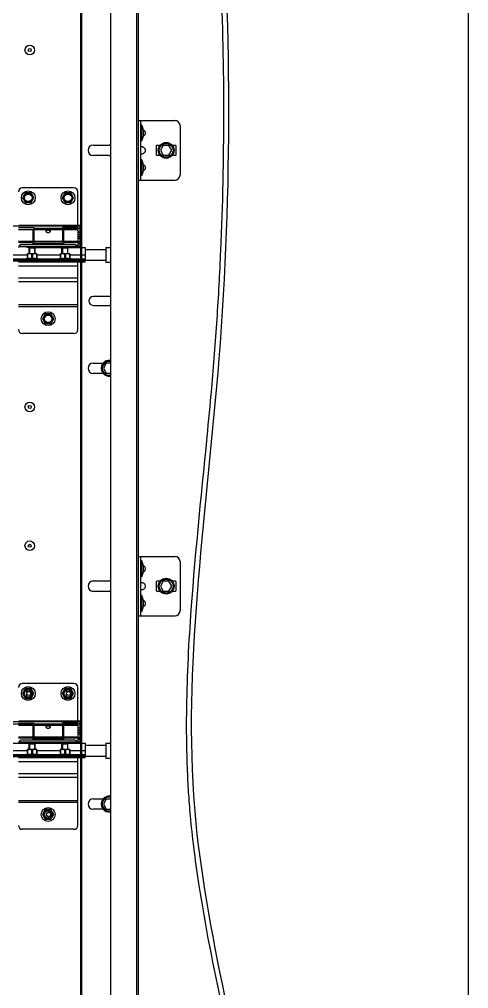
# Model space of a CAD drawing. Header units: millimetres. Extents: x 21899 to 38731, y -5425 to 3612.
# Drawn here: x 25064 to 25517, y -4400 to -3423 of the extents above; entities that cross this region are included whole.
import ezdxf

# ---------------------------------------------------------------- set-up
doc = ezdxf.new("R2010")
doc.units = ezdxf.units.MM

msp = doc.modelspace()

# ---------------------------------------------------------------- linework, layer by layer
at = {"color": 7, "linetype": 'Continuous'}
for p, q in [((25517.11, -4530.44), (25517.11, -2487.45)), ((25156.07, -2795.66), (25156.07, -5410.33)), ((25182.07, -2795.66), (25182.07, -5410.47)), ((25127.07, -4233.21), (25127.07, -2871.77)), ((25184.07, -5410.47), (25184.07, -3294.95)), ((25184.07, -3524.63), (25221.07, -3524.63)), ((25186.57, -3584.63), (25186.57, -3524.63)), ((25187.57, -3529.13), (25186.57, -3529.13)), ((25187.57, -3545.13), (25187.57, -3529.13)), ((25226.07, -3529.63), (25226.07, -3579.63)), ((25187.57, -3545.13), (25186.57, -3545.13)), ((25138.57, -3549.38), (25154.57, -3549.38)), ((25202.07, -3550.13), (25202.07, -3559.13)), ((25205.83, -3549.63), (25202.57, -3549.63)), ((25209.19, -3549.63), (25206.3, -3554.63)), ((25206.3, -3554.63), (25209.19, -3559.63)), ((25214.96, -3549.63), (25209.19, -3549.63)), ((25217.85, -3554.63), (25214.96, -3549.63)), ((25214.96, -3559.63), (25217.85, -3554.63)), ((25221.57, -3549.63), (25218.32, -3549.63)), ((25222.07, -3559.13), (25222.07, -3550.13)), ((25154.57, -3559.88), (25138.57, -3559.88)), ((25187.57, -3564.13), (25186.57, -3564.13)), ((25187.57, -3580.13), (25187.57, -3564.13)), ((25202.57, -3559.63), (25205.83, -3559.63)), ((25209.19, -3559.63), (25214.96, -3559.63)), ((25218.32, -3559.63), (25221.57, -3559.63)), ((25184.07, -3584.63), (25221.07, -3584.63)), ((25187.57, -3580.13), (25186.57, -3580.13)), ((25119.07, -3592.47), (25067.07, -3592.47)), ((25070.22, -3597.53), (25067.37, -3602.47)), ((25075.92, -3597.53), (25070.22, -3597.53)), ((25078.77, -3602.47), (25075.92, -3597.53)), ((25110.22, -3597.53), (25107.37, -3602.47)), ((25115.92, -3597.53), (25110.22, -3597.53)), ((25118.77, -3602.47), (25115.92, -3597.53)), ((25123.07, -3632.47), (25123.07, -3596.47)), ((25067.37, -3602.47), (25070.22, -3607.4)), ((25075.92, -3607.4), (25078.77, -3602.47)), ((25107.37, -3602.47), (25110.22, -3607.4)), ((25115.92, -3607.4), (25118.77, -3602.47)), ((25070.22, -3607.4), (25075.92, -3607.4)), ((25110.22, -3607.4), (25115.92, -3607.4)), ((25063.07, -3632.47), (25078.57, -3632.47)), ((25063.07, -3634.47), (25077.57, -3634.47)), ((25127.07, -3630.47), (25063.57, -3630.47)), ((25127.07, -3630.47), (25063.57, -3630.47)), ((25077.57, -3634.47), (25077.57, -3648.47)), ((25078.57, -3635.47), (25077.57, -3635.47)), ((25078.57, -3632.47), (25078.57, -3646.47)), ((25123.07, -3632.47), (25107.57, -3632.47)), ((25107.57, -3632.47), (25107.57, -3646.47)), ((25108.57, -3635.47), (25107.57, -3635.47)), ((25108.57, -3634.47), (25123.07, -3634.47)), ((25108.57, -3634.47), (25108.57, -3648.47)), ((25127.07, -3630.47), (25123.07, -3630.47)), ((25123.07, -3634.47), (25123.07, -3652.67)), ((25125.07, -3630.47), (25125.07, -3651.38)), ((25125.57, -3642.97), (25125.57, -3630.47)), ((25125.57, -3651.27), (25125.57, -3630.47)), ((25078.57, -3645.47), (25077.57, -3645.47)), ((25108.57, -3645.47), (25107.57, -3645.47)), ((25125.07, -3637.42), (25123.07, -3637.42)), ((25125.07, -3641.97), (25123.07, -3641.97)), ((25125.57, -3651.27), (25125.57, -3642.97)), ((25127.07, -3644.47), (25126.07, -3644.47)), ((25127.07, -3644.47), (25126.07, -3644.47)), ((25127.07, -3644.47), (25126.07, -3644.47)), ((25063.57, -3651.47), (25125.57, -3651.47)), ((25063.57, -3651.47), (25125.57, -3651.47)), ((25073.87, -3653.47), (25074.23, -3653.11)), ((25079.87, -3653.47), (25073.87, -3653.47)), ((25073.87, -3658.97), (25073.87, -3653.47)), ((25079.52, -3653.11), (25074.23, -3653.11)), ((25108.57, -3647.05), (25077.57, -3647.05)), ((25077.57, -3648.47), (25108.57, -3648.47)), ((25107.57, -3646.47), (25078.57, -3646.47)), ((25079.87, -3653.47), (25079.52, -3653.11)), ((25079.87, -3658.97), (25079.87, -3653.47)), ((25107.07, -3653.47), (25107.43, -3653.11)), ((25113.07, -3653.47), (25107.07, -3653.47)), ((25107.07, -3658.97), (25107.07, -3653.47)), ((25112.72, -3653.11), (25107.43, -3653.11)), ((25113.07, -3653.47), (25112.72, -3653.11)), ((25113.07, -3658.97), (25113.07, -3653.47)), ((25125.07, -3647.05), (25123.07, -3647.05)), ((25127.07, -3651.47), (25123.07, -3651.47)), ((25127.07, -3649.47), (25126.07, -3649.47)), ((25130.27, -3654.57), (25151.27, -3654.57)), ((25151.27, -3652.57), (25156.07, -3652.57)), ((25151.27, -3652.57), (25151.27, -3667.57)), ((25069.87, -3664.47), (25071.96, -3663.55)), ((25083.87, -3664.47), (25069.87, -3664.47)), ((25069.87, -3664.97), (25069.87, -3664.47)), ((25071.99, -3658.97), (25071.96, -3659)), ((25071.96, -3659), (25071.96, -3663.79)), ((25072.37, -3659.54), (25071.96, -3659.54)), ((25072.37, -3663.79), (25071.96, -3663.79)), ((25081.75, -3658.97), (25071.99, -3658.97)), ((25072.37, -3659.54), (25072.37, -3663.79)), ((25077.28, -3659.54), (25076.47, -3659.54)), ((25076.47, -3659.54), (25076.47, -3663.79)), ((25077.28, -3663.79), (25076.47, -3663.79)), ((25077.28, -3659.54), (25077.28, -3663.79)), ((25081.38, -3659.54), (25081.78, -3659.54)), ((25081.38, -3659.54), (25081.38, -3663.79)), ((25081.78, -3663.79), (25081.38, -3663.79)), ((25081.75, -3658.97), (25081.79, -3659)), ((25081.78, -3659), (25081.78, -3663.79)), ((25083.87, -3664.47), (25081.78, -3663.55)), ((25083.87, -3664.97), (25083.87, -3664.47)), ((25103.07, -3664.47), (25105.16, -3663.55)), ((25117.07, -3664.47), (25103.07, -3664.47)), ((25103.07, -3664.97), (25103.07, -3664.47)), ((25105.19, -3658.97), (25105.16, -3659)), ((25105.16, -3659), (25105.16, -3663.79)), ((25105.57, -3659.54), (25105.16, -3659.54)), ((25105.57, -3663.79), (25105.16, -3663.79)), ((25114.95, -3658.97), (25105.19, -3658.97)), ((25105.57, -3659.54), (25105.57, -3663.79)), ((25110.48, -3659.54), (25109.67, -3659.54)), ((25109.67, -3659.54), (25109.67, -3663.79)), ((25110.48, -3663.79), (25109.67, -3663.79)), ((25110.48, -3659.54), (25110.48, -3663.79)), ((25114.58, -3659.54), (25114.98, -3659.54)), ((25114.58, -3659.54), (25114.58, -3663.79)), ((25114.98, -3663.79), (25114.58, -3663.79)), ((25114.95, -3658.97), (25114.99, -3659)), ((25114.98, -3659), (25114.98, -3663.79)), ((25117.07, -3664.47), (25114.98, -3663.55)), ((25117.07, -3664.97), (25117.07, -3664.47)), ((25123.27, -3664.97), (25123.27, -3666.17)), ((25130.27, -3667.47), (25130.27, -3664.97)), ((25130.27, -3665.57), (25151.27, -3665.57)), ((25130.27, -3666.17), (25056.27, -3666.17)), ((25090.22, -3666.27), (25056.27, -3666.27)), ((25073.87, -3666.27), (25073.87, -3666.17)), ((25079.87, -3666.27), (25079.87, -3666.17)), ((25090.22, -3666.27), (25090.22, -3666.17)), ((25096.32, -3667.47), (25096.32, -3666.17)), ((25130.27, -3666.27), (25096.32, -3666.27)), ((25107.07, -3666.27), (25107.07, -3666.17)), ((25113.07, -3666.27), (25113.07, -3666.17)), ((25123.27, -3667.47), (25123.27, -3666.27)), ((25151.27, -3667.57), (25156.07, -3667.57)), ((25154.57, -3701.97), (25138.57, -3701.97)), ((25138.57, -3710.97), (25154.57, -3710.97)), ((25090.22, -3719.53), (25087.37, -3724.47)), ((25087.37, -3724.47), (25090.22, -3729.4)), ((25095.92, -3719.53), (25090.22, -3719.53)), ((25098.77, -3724.47), (25095.92, -3719.53)), ((25095.92, -3729.4), (25098.77, -3724.47)), ((25090.22, -3729.4), (25095.92, -3729.4)), ((25138.57, -3769.18), (25148.54, -3769.18)), ((25151.69, -3769.43), (25148.8, -3774.43)), ((25156.07, -3769.43), (25151.69, -3769.43)), ((25148.54, -3779.68), (25138.57, -3779.68)), ((25148.8, -3774.43), (25151.69, -3779.43)), ((25151.69, -3779.43), (25156.07, -3779.43)), ((25184.07, -3964.22), (25221.07, -3964.22)), ((25186.57, -4024.22), (25186.57, -3964.22)), ((25187.57, -3968.72), (25186.57, -3968.72)), ((25187.57, -3984.72), (25187.57, -3968.72)), ((25226.07, -3969.22), (25226.07, -4019.22)), ((25187.57, -3984.72), (25186.57, -3984.72)), ((25138.57, -3988.97), (25154.57, -3988.97)), ((25202.07, -3989.72), (25202.07, -3998.72)), ((25205.83, -3989.22), (25202.57, -3989.22)), ((25209.19, -3989.22), (25206.3, -3994.22)), ((25206.3, -3994.22), (25209.19, -3999.22)), ((25214.96, -3989.22), (25209.19, -3989.22)), ((25217.85, -3994.22), (25214.96, -3989.22)), ((25214.96, -3999.22), (25217.85, -3994.22)), ((25221.57, -3989.22), (25218.32, -3989.22)), ((25222.07, -3998.72), (25222.07, -3989.72)), ((25154.57, -3999.47), (25138.57, -3999.47)), ((25187.57, -4003.72), (25186.57, -4003.72)), ((25187.57, -4019.72), (25187.57, -4003.72)), ((25202.57, -3999.22), (25205.83, -3999.22)), ((25209.19, -3999.22), (25214.96, -3999.22)), ((25218.32, -3999.22), (25221.57, -3999.22)), ((25184.07, -4024.22), (25221.07, -4024.22)), ((25187.57, -4019.72), (25186.57, -4019.72)), ((25119.07, -4092.47), (25067.07, -4092.47)), ((25070.22, -4097.53), (25067.37, -4102.47)), ((25067.37, -4102.47), (25070.22, -4107.4)), ((25075.92, -4097.53), (25070.22, -4097.53)), ((25071.32, -4100.22), (25071.32, -4104.72)), ((25071.32, -4100.22), (25071.32, -4104.72)), ((25075.82, -4104.72), (25075.82, -4100.22)), ((25075.82, -4104.72), (25075.82, -4100.22)), ((25078.77, -4102.47), (25075.92, -4097.53)), ((25075.92, -4107.4), (25078.77, -4102.47)), ((25110.22, -4097.53), (25107.37, -4102.47)), ((25107.37, -4102.47), (25110.22, -4107.4)), ((25115.92, -4097.53), (25110.22, -4097.53)), ((25111.32, -4100.22), (25111.32, -4104.72)), ((25111.32, -4100.22), (25111.32, -4104.72)), ((25115.82, -4104.72), (25115.82, -4100.22)), ((25115.82, -4104.72), (25115.82, -4100.22)), ((25118.77, -4102.47), (25115.92, -4097.53)), ((25115.92, -4107.4), (25118.77, -4102.47)), ((25123.07, -4132.47), (25123.07, -4096.47)), ((25070.22, -4107.4), (25075.92, -4107.4)), ((25110.22, -4107.4), (25115.92, -4107.4)), ((25063.07, -4132.47), (25078.57, -4132.47)), ((25063.07, -4134.47), (25077.57, -4134.47)), ((25127.07, -4130.47), (25063.57, -4130.47)), ((25127.07, -4130.47), (25063.57, -4130.47)), ((25077.57, -4134.47), (25077.57, -4148.47)), ((25078.57, -4132.47), (25078.57, -4146.47)), ((25123.07, -4132.47), (25107.57, -4132.47)), ((25107.57, -4132.47), (25107.57, -4146.47)), ((25108.57, -4134.47), (25123.07, -4134.47)), ((25108.57, -4134.47), (25108.57, -4148.47)), ((25127.07, -4130.47), (25123.07, -4130.47)), ((25123.07, -4134.47), (25123.07, -4152.67)), ((25125.07, -4130.47), (25125.07, -4151.38)), ((25125.57, -4151.27), (25125.57, -4130.47)), ((25125.57, -4151.27), (25125.57, -4130.47)), ((25078.57, -4135.47), (25077.57, -4135.47)), ((25108.57, -4135.47), (25107.57, -4135.47)), ((25125.07, -4137.42), (25123.07, -4137.42)), ((25125.07, -4141.97), (25123.07, -4141.97)), ((25127.07, -4144.47), (25126.07, -4144.47)), ((25127.07, -4144.47), (25126.07, -4144.47)), ((25127.07, -4144.47), (25126.07, -4144.47)), ((25063.57, -4151.47), (25125.57, -4151.47)), ((25063.57, -4151.47), (25125.57, -4151.47)), ((25073.87, -4153.47), (25074.23, -4153.11)), ((25079.87, -4153.47), (25073.87, -4153.47)), ((25073.87, -4158.97), (25073.87, -4153.47)), ((25079.52, -4153.11), (25074.23, -4153.11)), ((25078.57, -4145.47), (25077.57, -4145.47)), ((25108.57, -4147.05), (25077.57, -4147.05)), ((25077.57, -4148.47), (25108.57, -4148.47)), ((25107.57, -4146.47), (25078.57, -4146.47)), ((25079.87, -4153.47), (25079.52, -4153.11)), ((25079.87, -4158.97), (25079.87, -4153.47)), ((25107.07, -4153.47), (25107.43, -4153.11)), ((25113.07, -4153.47), (25107.07, -4153.47)), ((25107.07, -4158.97), (25107.07, -4153.47)), ((25112.72, -4153.11), (25107.43, -4153.11)), ((25108.57, -4145.47), (25107.57, -4145.47)), ((25113.07, -4153.47), (25112.72, -4153.11)), ((25113.07, -4158.97), (25113.07, -4153.47)), ((25125.07, -4147.05), (25123.07, -4147.05)), ((25127.07, -4151.47), (25123.07, -4151.47)), ((25127.07, -4149.47), (25126.07, -4149.47)), ((25130.27, -4154.57), (25151.27, -4154.57)), ((25151.27, -4152.57), (25156.07, -4152.57)), ((25151.27, -4152.57), (25151.27, -4167.57)), ((25069.87, -4164.47), (25071.96, -4163.55)), ((25083.87, -4164.47), (25069.87, -4164.47)), ((25069.87, -4164.97), (25069.87, -4164.47)), ((25071.99, -4158.97), (25071.96, -4159)), ((25071.96, -4159), (25071.96, -4163.79)), ((25072.37, -4159.54), (25071.96, -4159.54)), ((25072.37, -4163.79), (25071.96, -4163.79)), ((25081.75, -4158.97), (25071.99, -4158.97)), ((25072.37, -4159.54), (25072.37, -4163.79)), ((25077.28, -4159.54), (25076.47, -4159.54)), ((25076.47, -4159.54), (25076.47, -4163.79)), ((25077.28, -4163.79), (25076.47, -4163.79)), ((25077.28, -4159.54), (25077.28, -4163.79)), ((25081.38, -4159.54), (25081.78, -4159.54)), ((25081.38, -4159.54), (25081.38, -4163.79)), ((25081.78, -4163.79), (25081.38, -4163.79)), ((25081.75, -4158.97), (25081.79, -4159)), ((25081.78, -4159), (25081.78, -4163.79)), ((25083.87, -4164.47), (25081.78, -4163.55)), ((25083.87, -4164.97), (25083.87, -4164.47)), ((25103.07, -4164.47), (25105.16, -4163.55)), ((25117.07, -4164.47), (25103.07, -4164.47)), ((25103.07, -4164.97), (25103.07, -4164.47)), ((25105.19, -4158.97), (25105.16, -4159)), ((25105.16, -4159), (25105.16, -4163.79)), ((25105.57, -4159.54), (25105.16, -4159.54)), ((25105.57, -4163.79), (25105.16, -4163.79)), ((25114.95, -4158.97), (25105.19, -4158.97)), ((25105.57, -4159.54), (25105.57, -4163.79)), ((25110.48, -4159.54), (25109.67, -4159.54)), ((25109.67, -4159.54), (25109.67, -4163.79)), ((25110.48, -4163.79), (25109.67, -4163.79)), ((25110.48, -4159.54), (25110.48, -4163.79)), ((25114.58, -4159.54), (25114.98, -4159.54)), ((25114.58, -4159.54), (25114.58, -4163.79)), ((25114.98, -4163.79), (25114.58, -4163.79)), ((25114.95, -4158.97), (25114.99, -4159)), ((25114.98, -4159), (25114.98, -4163.79)), ((25117.07, -4164.47), (25114.98, -4163.55)), ((25117.07, -4164.97), (25117.07, -4164.47)), ((25130.27, -4166.17), (25056.27, -4166.17)), ((25090.22, -4166.27), (25056.27, -4166.27)), ((25073.87, -4166.27), (25073.87, -4166.17)), ((25079.87, -4166.27), (25079.87, -4166.17)), ((25090.22, -4166.27), (25090.22, -4166.17)), ((25096.32, -4167.47), (25096.32, -4166.17)), ((25130.27, -4166.27), (25096.32, -4166.27)), ((25107.07, -4166.27), (25107.07, -4166.17)), ((25113.07, -4166.27), (25113.07, -4166.17)), ((25123.27, -4164.97), (25123.27, -4166.17)), ((25123.27, -4167.47), (25123.27, -4166.27)), ((25130.27, -4167.47), (25130.27, -4164.97)), ((25130.27, -4165.57), (25151.27, -4165.57)), ((25151.27, -4167.57), (25156.07, -4167.57)), ((25138.57, -4208.76), (25148.54, -4208.76)), ((25151.69, -4209.01), (25148.8, -4214.01)), ((25156.07, -4209.01), (25151.69, -4209.01)), ((25090.22, -4219.53), (25087.37, -4224.47)), ((25095.92, -4219.53), (25090.22, -4219.53)), ((25098.77, -4224.47), (25095.92, -4219.53)), ((25148.54, -4219.26), (25138.57, -4219.26)), ((25148.8, -4214.01), (25151.69, -4219.01)), ((25151.69, -4219.01), (25156.07, -4219.01)), ((25087.37, -4224.47), (25090.22, -4229.4)), ((25090.22, -4229.4), (25095.92, -4229.4)), ((25095.92, -4229.4), (25098.77, -4224.47)), ((25127.07, -5103.43), (25127.07, -4233.21))]:
    msp.add_line(p, q, dxfattribs=at)
at = {"color": 9, "linetype": 'Continuous'}
for p, q in [((25125.57, -3151.47), (25125.57, -3630.47)), ((25125.57, -3631.04), (25017.57, -3631.04)), ((25107.57, -3633.63), (25078.57, -3633.63)), ((25107.57, -3634.85), (25078.57, -3634.85)), ((25125.07, -3633.48), (25107.57, -3633.48)), ((25125.07, -3631.04), (25123.07, -3631.04)), ((25063.07, -3646.09), (25077.57, -3646.09)), ((25108.57, -3646.09), (25123.07, -3646.09)), ((25125.07, -3637.32), (25123.07, -3637.32)), ((25125.07, -3639.97), (25123.07, -3639.97)), ((25123.07, -3643.15), (25125.07, -3643.15)), ((25125.57, -3637.47), (25125.57, -3652.67)), ((25063.07, -3647.31), (25077.57, -3647.31)), ((25077.57, -3647.08), (25108.57, -3647.08)), ((25077.57, -3648.46), (25108.57, -3648.46)), ((25108.57, -3647.31), (25123.07, -3647.31)), ((25123.07, -3647.08), (25125.07, -3647.08)), ((25123.07, -3648.46), (25125.07, -3648.46)), ((25123.07, -3651.38), (25125.07, -3651.38)), ((25125.57, -3651.47), (25125.57, -4130.47)), ((25056.27, -3660.07), (25071.96, -3660.07)), ((25056.27, -3664.17), (25070.56, -3664.17)), ((25066.27, -3664.97), (25066.27, -3666.17)), ((25081.78, -3660.07), (25105.16, -3660.07)), ((25083.19, -3664.17), (25103.76, -3664.17)), ((25114.98, -3660.07), (25130.27, -3660.07)), ((25116.39, -3664.17), (25130.27, -3664.17)), ((25120.27, -3664.97), (25120.27, -3666.17)), ((25126.27, -3664.97), (25126.27, -3666.17)), ((25127.27, -3664.97), (25127.27, -3666.17)), ((25123.07, -3671.47), (25063.07, -3671.47)), ((25066.27, -3667.47), (25066.27, -3666.27)), ((25095.92, -3666.69), (25090.22, -3666.69)), ((25120.27, -3667.47), (25120.27, -3666.27)), ((25126.27, -3667.47), (25126.27, -3666.27)), ((25127.27, -3667.47), (25127.27, -3666.27)), ((25123.07, -3683.47), (25063.07, -3683.47)), ((25123.07, -3687.21), (25063.07, -3687.21)), ((25123.07, -3710.6), (25063.07, -3710.6)), ((25123.07, -3712.47), (25063.07, -3712.47)), ((25125.57, -4131.04), (25017.57, -4131.04)), ((25125.57, -4133.48), (25017.57, -4133.48)), ((25107.57, -4133.63), (25078.57, -4133.63)), ((25107.57, -4134.85), (25078.57, -4134.85)), ((25125.07, -4133.48), (25107.57, -4133.48)), ((25125.07, -4131.04), (25123.07, -4131.04)), ((25125.07, -4137.32), (25123.07, -4137.32)), ((25125.07, -4139.97), (25123.07, -4139.97)), ((25123.07, -4143.15), (25125.07, -4143.15)), ((25125.57, -4137.47), (25125.57, -4152.67)), ((25063.07, -4146.09), (25077.57, -4146.09)), ((25063.07, -4147.31), (25077.57, -4147.31)), ((25077.57, -4147.08), (25108.57, -4147.08)), ((25077.57, -4148.46), (25108.57, -4148.46)), ((25108.57, -4146.09), (25123.07, -4146.09)), ((25108.57, -4147.31), (25123.07, -4147.31)), ((25123.07, -4147.08), (25125.07, -4147.08)), ((25123.07, -4148.46), (25125.07, -4148.46)), ((25123.07, -4151.38), (25125.07, -4151.38)), ((25125.57, -4151.47), (25125.57, -4233.21)), ((25056.27, -4160.07), (25071.96, -4160.07)), ((25056.27, -4164.17), (25070.56, -4164.17)), ((25081.78, -4160.07), (25105.16, -4160.07)), ((25083.19, -4164.17), (25103.76, -4164.17)), ((25114.98, -4160.07), (25130.27, -4160.07)), ((25116.39, -4164.17), (25130.27, -4164.17)), ((25123.07, -4171.47), (25063.07, -4171.47)), ((25066.27, -4164.97), (25066.27, -4166.17)), ((25066.27, -4167.47), (25066.27, -4166.27)), ((25095.92, -4166.69), (25090.22, -4166.69)), ((25120.27, -4164.97), (25120.27, -4166.17)), ((25120.27, -4167.47), (25120.27, -4166.27)), ((25126.27, -4164.97), (25126.27, -4166.17)), ((25126.27, -4167.47), (25126.27, -4166.27)), ((25127.27, -4164.97), (25127.27, -4166.17)), ((25127.27, -4167.47), (25127.27, -4166.27)), ((25123.07, -4183.47), (25063.07, -4183.47)), ((25123.07, -4187.21), (25063.07, -4187.21)), ((25123.07, -4210.6), (25063.07, -4210.6)), ((25123.07, -4212.47), (25063.07, -4212.47)), ((25125.57, -4233.21), (25125.57, -4755.47))]:
    msp.add_line(p, q, dxfattribs=at)
at = {"color": 3, "linetype": 'Continuous'}
for p, q in [((25126.07, -3651.17), (25126.07, -3630.47)), ((25126.07, -3630.47), (25126.07, -3651.17)), ((25126.07, -3630.47), (25126.07, -3651.47)), ((25125.07, -3637.47), (25126.07, -3637.47)), ((25063.57, -3651.27), (25125.57, -3651.27)), ((25063.57, -3651.27), (25125.57, -3651.27)), ((25119.07, -3649.47), (25067.07, -3649.47)), ((25078.77, -3652.67), (25107.77, -3652.67)), ((25111.77, -3652.67), (25130.27, -3652.67)), ((25130.27, -3652.67), (25130.27, -3664.97)), ((25130.27, -3664.97), (25056.27, -3664.97)), ((25130.27, -3667.47), (25063.07, -3667.47)), ((25095.92, -3666.27), (25090.22, -3666.27)), ((25090.22, -3666.27), (25090.22, -3667.47)), ((25095.92, -3666.27), (25095.92, -3667.47)), ((25123.07, -3735.47), (25123.07, -3667.47)), ((25119.07, -3739.47), (25067.07, -3739.47)), ((25126.07, -4151.17), (25126.07, -4130.47)), ((25126.07, -4130.47), (25126.07, -4151.17)), ((25126.07, -4130.47), (25126.07, -4151.47)), ((25125.07, -4137.47), (25126.07, -4137.47)), ((25056.27, -4152.67), (25074.77, -4152.67)), ((25063.57, -4151.27), (25125.57, -4151.27)), ((25063.57, -4151.27), (25125.57, -4151.27)), ((25119.07, -4149.47), (25067.07, -4149.47)), ((25078.77, -4152.67), (25107.77, -4152.67)), ((25111.77, -4152.67), (25130.27, -4152.67)), ((25130.27, -4152.67), (25130.27, -4164.97)), ((25130.27, -4164.97), (25056.27, -4164.97)), ((25130.27, -4167.47), (25063.07, -4167.47)), ((25095.92, -4166.27), (25090.22, -4166.27)), ((25090.22, -4166.27), (25090.22, -4167.47)), ((25095.92, -4166.27), (25095.92, -4167.47)), ((25123.07, -4235.47), (25123.07, -4167.47)), ((25119.07, -4239.47), (25067.07, -4239.47))]:
    msp.add_line(p, q, dxfattribs=at)
at = {"color": 2, "linetype": 'Continuous'}
for p, q in [((25074.37, -3653.11), (25074.37, -3658.97)), ((25079.37, -3653.11), (25079.37, -3658.97)), ((25107.57, -3653.11), (25107.57, -3658.97)), ((25112.57, -3653.11), (25112.57, -3658.97)), ((25074.37, -3666.17), (25074.37, -3666.27)), ((25079.37, -3666.17), (25079.37, -3666.27)), ((25107.57, -3666.17), (25107.57, -3666.27)), ((25112.57, -3666.17), (25112.57, -3666.27)), ((25074.37, -4153.11), (25074.37, -4158.97)), ((25079.37, -4153.11), (25079.37, -4158.97)), ((25107.57, -4153.11), (25107.57, -4158.97)), ((25112.57, -4153.11), (25112.57, -4158.97)), ((25074.37, -4166.17), (25074.37, -4166.27)), ((25079.37, -4166.17), (25079.37, -4166.27)), ((25107.57, -4166.17), (25107.57, -4166.27)), ((25112.57, -4166.17), (25112.57, -4166.27))]:
    msp.add_line(p, q, dxfattribs=at)
at = {"color": 7, "linetype": 'Continuous'}
for centre, radius in [((25074.57, -3453.47), 4.85), ((25074.57, -3453.47), 1.5), ((25212.07, -3554.63), 8), ((25212.07, -3554.63), 7), ((25073.07, -3602.47), 7), ((25113.07, -3602.47), 7), ((25073.07, -3602.47), 3.75), ((25113.07, -3602.47), 3.75), ((25093.07, -3724.47), 7), ((25093.07, -3724.47), 3.75), ((25074.57, -3813.47), 4.85), ((25074.57, -3813.47), 1.5), ((25074.57, -3953.47), 4.85), ((25074.57, -3953.47), 1.5), ((25212.07, -3994.22), 8), ((25212.07, -3994.22), 7), ((25073.07, -4102.47), 7), ((25113.07, -4102.47), 7), ((25073.07, -4102.47), 3.75), ((25073.57, -4102.47), 2), ((25073.57, -4102.47), 2), ((25113.07, -4102.47), 3.75), ((25113.57, -4102.47), 2), ((25113.57, -4102.47), 2), ((25093.07, -4224.47), 7), ((25093.07, -4224.47), 3.75), ((25093.57, -4224.47), 2.25), ((25093.57, -4224.47), 2)]:
    msp.add_circle(centre, radius, dxfattribs=at)
at = {"color": 9, "linetype": 'Continuous'}
for centre in [(25073.07, -3602.47), (25113.07, -3602.47), (25093.07, -3724.47), (25073.07, -4102.47), (25113.07, -4102.47), (25093.07, -4224.47)]:
    msp.add_circle(centre, 4.7, dxfattribs=at)
at = {"color": 7, "linetype": 'Continuous'}
for centre, radius, start, end in [((25221.07, -3529.63), 5, 0, 90), ((25168.96, -3537.13), 20.26, 336.74114, 23.25886), ((25138.57, -3554.63), 5.25, 90, 270), ((25154.57, -3554.63), 5.25, 73.33528, 90), ((25202.57, -3550.13), 0.5, 90, 180), ((25221.57, -3550.13), 0.5, 0, 90), ((25154.57, -3554.63), 5.25, 270, 286.66472), ((25168.96, -3572.13), 20.26, 336.74114, 23.25886), ((25202.57, -3559.13), 0.5, 180, 270), ((25221.57, -3559.13), 0.5, 270, 0), ((25221.07, -3579.63), 5, 270, 0), ((25067.07, -3596.47), 4, 90, 180), ((25119.07, -3596.47), 4, 0, 90), ((25073.07, -3659.47), 7, 75.96314, 102.99483), ((25113.07, -3659.47), 7, 77.00517, 109.37316), ((25138.57, -3706.47), 4.5, 90, 270), ((25154.57, -3706.47), 4.5, 70.44936, 90), ((25154.57, -3706.47), 4.5, 270, 289.55064), ((25138.57, -3774.43), 5.25, 90, 270), ((25154.57, -3774.43), 8, 79.19304, 280.80696), ((25154.57, -3774.43), 7, 77.62596, 282.37404), ((25168.96, -3976.72), 20.26, 336.74114, 23.25886), ((25221.07, -3969.22), 5, 0, 90), ((25138.57, -3994.22), 5.25, 90, 270), ((25154.57, -3994.22), 5.25, 73.33528, 90), ((25202.57, -3989.72), 0.5, 90, 180), ((25221.57, -3989.72), 0.5, 0, 90), ((25154.57, -3994.22), 5.25, 270, 286.66472), ((25168.96, -4011.72), 20.26, 336.74114, 23.25886), ((25202.57, -3998.72), 0.5, 180, 270), ((25221.57, -3998.72), 0.5, 270, 0), ((25221.07, -4019.22), 5, 270, 0), ((25067.07, -4096.47), 4, 90, 180), ((25119.07, -4096.47), 4, 0, 90), ((25073.57, -4100.22), 2.25, 0, 180), ((25073.57, -4100.22), 2.25, 0, 180), ((25073.57, -4104.72), 2.25, 180, 0), ((25073.57, -4104.72), 2.25, 180, 0), ((25113.57, -4100.22), 2.25, 0, 180), ((25113.57, -4100.22), 2.25, 0, 180), ((25113.57, -4104.72), 2.25, 180, 0), ((25113.57, -4104.72), 2.25, 180, 0), ((25073.07, -4159.47), 7, 75.96314, 102.99483), ((25113.07, -4159.47), 7, 77.00517, 109.37316), ((25138.57, -4214.01), 5.25, 90, 270), ((25154.57, -4214.01), 8, 79.19304, 280.80696), ((25154.57, -4214.01), 7, 77.62596, 282.37404)]:
    msp.add_arc(centre, radius, start, end, dxfattribs=at)
at = {"color": 3, "linetype": 'Continuous'}
for centre, start, end in [((25067.07, -3653.47), 90, 168.44976), ((25119.07, -3653.47), 11.55024, 90), ((25067.07, -3735.47), 180, 270), ((25119.07, -3735.47), 270, 0), ((25067.07, -4153.47), 90, 168.44976), ((25119.07, -4153.47), 11.55024, 90), ((25067.07, -4235.47), 180, 270), ((25119.07, -4235.47), 270, 0)]:
    msp.add_arc(centre, 4, start, end, dxfattribs=at)
for points, knots in [([(25064.93, -5197.69), (25064.78, -5193.02), (25064.63, -5188.26), (25064.88, -5179.75), (25065.18, -5176), (25066.04, -5170.99), (25066.31, -5169.69), (25066.89, -5167.32), (25067.19, -5166.25), (25067.86, -5164.13), (25068.22, -5163.08), (25069.41, -5159.98), (25070.32, -5157.97), (25073.68, -5151.53), (25076.57, -5147.32), (25083.12, -5139.42), (25086.78, -5135.72), (25094.58, -5128.78), (25098.72, -5125.54), (25106.35, -5120.07), (25109.79, -5117.77), (25116.76, -5113.4), (25120.28, -5111.32), (25130.92, -5105.39), (25138.12, -5101.82), (25156.97, -5093.08), (25168.63, -5088.3), (25191.21, -5078.81), (25202.13, -5074.1), (25216.21, -5066.84), (25220.02, -5064.74), (25226.55, -5060.82), (25229.33, -5059.03), (25234.74, -5055.32), (25237.38, -5053.38), (25245.07, -5047.38), (25249.91, -5043.1), (25264.57, -5028.53), (25273.35, -5017.22), (25288.59, -4992.36), (25295.04, -4978.8), (25305.85, -4949.79), (25310.21, -4934.34), (25320.03, -4887.95), (25323.17, -4855.15), (25324.64, -4787.02), (25322.96, -4751.69), (25316.5, -4681.11), (25311.72, -4645.85), (25304.88, -4603.39), (25303.46, -4594.93), (25300.55, -4578.2), (25299.07, -4569.93), (25294.54, -4545.35), (25291.41, -4529.29), (25281.9, -4481.94), (25275.37, -4451.46), (25260.05, -4378.26), (25251.56, -4336.23), (25243.24, -4281.98), (25241.54, -4269.81), (25238.76, -4247.04), (25237.62, -4236.46), (25235.93, -4217.86), (25235.31, -4209.87), (25234.28, -4193.82), (25233.87, -4185.76), (25232.94, -4161.51), (25232.7, -4145.23), (25232.95, -4096.08), (25234.41, -4062.93), (25240.72, -3968.14), (25247.39, -3905.92), (25255.03, -3827.38), (25256.58, -3811), (25259.06, -3783.02), (25260.04, -3771.4), (25261.85, -3748.2), (25262.69, -3736.62), (25265, -3701.9), (25266.26, -3678.8), (25269.28, -3609.64), (25270.25, -3563.7), (25270.31, -3426.23), (25266.55, -3335.06), (25252.87, -3152.79), (25242.97, -3061.7), (25223.78, -2911.89), (25215.52, -2853.17), (25206.88, -2794.45)], [0, 0, 0, 0, 13.614656, 13.614656, 24.237506, 24.237506, 27.949925, 27.949925, 31.063684, 31.063684, 34.177443, 34.177443, 40.404961, 40.404961, 54.673562, 54.673562, 68.942162, 68.942162, 83.210763, 83.210763, 94.643421, 94.643421, 106.076078, 106.076078, 128.941394, 128.941394, 165.933013, 165.933013, 202.924632, 202.924632, 217.211649, 217.211649, 228.325165, 228.325165, 239.438681, 239.438681, 261.665712, 261.665712, 310.591127, 310.591127, 359.516541, 359.516541, 408.441955, 408.441955, 499.721397, 499.721397, 591.000838, 591.000838, 682.28028, 682.28028, 705.283727, 705.283727, 728.287174, 728.287174, 774.294068, 774.294068, 866.307856, 866.307856, 999.972816, 999.972816, 1038.611318, 1038.611318, 1072.030725, 1072.030725, 1097.038945, 1097.038945, 1122.047166, 1122.047166, 1172.063606, 1172.063606, 1272.096487, 1272.096487, 1455.942037, 1455.942037, 1504.41999, 1504.41999, 1538.871883, 1538.871883, 1573.323775, 1573.323775, 1642.227561, 1642.227561, 1780.035131, 1780.035131, 2055.650273, 2055.650273, 2331.265414, 2331.265414, 2508.990496, 2508.990496, 2508.990496, 2508.990496]), ([(25069.92, -5197.53), (25069.62, -5187.73), (25068.68, -5157.82), (25128.02, -5102.37), (25355.56, -5049.27), (25327.13, -4592.71), (25209.24, -4202.13), (25280.59, -3739.34), (25276.33, -3268.05), (25234, -2943.99), (25211.06, -2788.49)], [0, 0, 0, 0, 28.603639, 87.316373, 219.64008, 691.967745, 1092.856311, 1534.223988, 2043.788513, 2514.269853, 2514.269853, 2514.269853, 2514.269853])]:
    msp.add_open_spline(points, degree=3, knots=knots)
at = {"color": 7, "linetype": 'Continuous'}
for points, start_tangent, end_tangent in [([(25188.92, -3533.74), (25189.07, -3533.84)], (0.016055, -0.009245), (0.015475, -0.010152)), ([(25189.07, -3533.84), (25189.92, -3534.51), (25190.52, -3535.24), (25190.9, -3535.99), (25191.09, -3536.75), (25191.09, -3537.52), (25190.9, -3538.28), (25190.52, -3539.03), (25189.92, -3539.76), (25189.07, -3540.43)], (0.674512, -0.442515), (-0.674512, -0.442515)), ([(25189.07, -3540.43), (25188.92, -3540.53)], (-0.015475, -0.010152), (-0.016055, -0.009245)), ([(25186.57, -3551.34), (25186.62, -3551.08)], (0, 0.025732), (0.010479, 0.023665)), ([(25186.62, -3551.08), (25186.75, -3550.91), (25186.98, -3550.82), (25187.31, -3550.78), (25187.7, -3550.82), (25188.14, -3550.91), (25188.61, -3551.08), (25189.07, -3551.34)], (0.108524, 0.245076), (0.222816, -0.146179)), ([(25189.07, -3557.93), (25188.61, -3558.19), (25188.14, -3558.36), (25187.7, -3558.45), (25187.31, -3558.48), (25186.98, -3558.45), (25186.75, -3558.36), (25186.62, -3558.19)], (-0.222815, -0.146178), (-0.108528, 0.245073)), ([(25189.07, -3551.34), (25189.92, -3552.01), (25190.52, -3552.74), (25190.9, -3553.49), (25191.09, -3554.25), (25191.09, -3555.02), (25190.9, -3555.78), (25190.52, -3556.53), (25189.92, -3557.26), (25189.07, -3557.93)], (0.674512, -0.442515), (-0.674512, -0.442515)), ([(25188.92, -3568.74), (25189.07, -3568.84)], (0.016055, -0.009245), (0.015475, -0.010152)), ([(25189.07, -3575.43), (25188.92, -3575.53)], (-0.015475, -0.010152), (-0.016055, -0.009245)), ([(25189.07, -3568.84), (25189.92, -3569.51), (25190.52, -3570.24), (25190.9, -3570.99), (25191.09, -3571.75), (25191.09, -3572.52), (25190.9, -3573.28), (25190.52, -3574.03), (25189.92, -3574.76), (25189.07, -3575.43)], (0.674512, -0.442515), (-0.674512, -0.442515)), ([(25091.07, -3636.22), (25091.14, -3635.89), (25091.33, -3635.59), (25091.62, -3635.37), (25091.97, -3635.21), (25092.34, -3635.12), (25092.72, -3635.07), (25093.13, -3635.05), (25093.55, -3635.08), (25093.94, -3635.15), (25094.28, -3635.25), (25094.59, -3635.4), (25094.84, -3635.61), (25095.01, -3635.88), (25095.07, -3636.22)], (0, 1), (0, -1)), ([(25091.17, -3636.67), (25091.13, -3636.58), (25091.07, -3636.22)], (-0.374906, 0.927063), (0, 1)), ([(25095.07, -3636.22), (25095.02, -3636.57), (25094.98, -3636.68)], (0, -1), (-0.381296, -0.924453)), ([(25094.98, -3636.68), (25094.84, -3636.94), (25094.57, -3637.27), (25094.23, -3637.54), (25093.86, -3637.73), (25093.47, -3637.84), (25093.04, -3637.88), (25092.61, -3637.83), (25092.21, -3637.7), (25091.85, -3637.49), (25091.54, -3637.23), (25091.3, -3636.93), (25091.17, -3636.67)], (-0.381296, -0.924453), (-0.374906, 0.927063)), ([(25126.08, -3651.45), (25125.57, -3651.47)], (-0.997621, -0.068943), (-1, 0)), ([(25126.08, -3651.45), (25125.57, -3651.47)], (-0.997621, -0.068943), (-1, 0)), ([(25127.07, -3651.17), (25126.96, -3651.29), (25126.63, -3651.39), (25126.16, -3651.45), (25126.08, -3651.45)], (0, -1), (-0.997621, -0.068943)), ([(25127.07, -3651.17), (25126.96, -3651.29), (25126.63, -3651.39), (25126.16, -3651.45), (25126.08, -3651.45)], (0, -1), (-0.997621, -0.068943)), ([(25076.47, -3659.54), (25075.99, -3659.32), (25075.53, -3659.16), (25075.08, -3659.06), (25074.64, -3659), (25074.2, -3659), (25073.76, -3659.06), (25073.31, -3659.16), (25072.85, -3659.32), (25072.37, -3659.54)], (-0.893808, 0.44845), (-0.893808, -0.44845)), ([(25072.37, -3663.79), (25072.89, -3663.68), (25073.4, -3663.61), (25073.91, -3663.56), (25074.42, -3663.55), (25074.93, -3663.56), (25075.44, -3663.61), (25075.95, -3663.68), (25076.47, -3663.79)], (0.9765, 0.215516), (0.9765, -0.215516)), ([(25081.38, -3659.54), (25080.9, -3659.32), (25080.44, -3659.16), (25079.99, -3659.06), (25079.55, -3659), (25079.11, -3659), (25078.67, -3659.06), (25078.22, -3659.16), (25077.76, -3659.32), (25077.28, -3659.54)], (-0.893808, 0.44845), (-0.893808, -0.44845)), ([(25077.28, -3663.79), (25077.8, -3663.68), (25078.31, -3663.61), (25078.82, -3663.56), (25079.33, -3663.55), (25079.84, -3663.56), (25080.35, -3663.61), (25080.86, -3663.68), (25081.38, -3663.79)], (0.9765, 0.215516), (0.9765, -0.215516)), ([(25109.67, -3659.54), (25109.19, -3659.32), (25108.73, -3659.16), (25108.28, -3659.06), (25107.84, -3659), (25107.4, -3659), (25106.96, -3659.06), (25106.51, -3659.16), (25106.05, -3659.32), (25105.57, -3659.54)], (-0.893808, 0.44845), (-0.893808, -0.44845)), ([(25105.57, -3663.79), (25106.09, -3663.68), (25106.6, -3663.61), (25107.11, -3663.56), (25107.62, -3663.55), (25108.13, -3663.56), (25108.64, -3663.61), (25109.15, -3663.68), (25109.67, -3663.79)], (0.9765, 0.215516), (0.9765, -0.215516)), ([(25114.58, -3659.54), (25114.1, -3659.32), (25113.64, -3659.16), (25113.19, -3659.06), (25112.75, -3659), (25112.31, -3659), (25111.87, -3659.06), (25111.42, -3659.16), (25110.96, -3659.32), (25110.48, -3659.54)], (-0.893808, 0.44845), (-0.893808, -0.44845)), ([(25110.48, -3663.79), (25111, -3663.68), (25111.51, -3663.61), (25112.02, -3663.56), (25112.53, -3663.55), (25113.04, -3663.56), (25113.55, -3663.61), (25114.06, -3663.68), (25114.58, -3663.79)], (0.9765, 0.215516), (0.9765, -0.215516)), ([(25188.92, -3973.32), (25189.07, -3973.42)], (0.016055, -0.009245), (0.015475, -0.010152)), ([(25189.07, -3973.42), (25189.92, -3974.09), (25190.52, -3974.82), (25190.9, -3975.57), (25191.09, -3976.33), (25191.09, -3977.1), (25190.9, -3977.86), (25190.52, -3978.62), (25189.92, -3979.34), (25189.07, -3980.02)], (0.674512, -0.442515), (-0.674512, -0.442515)), ([(25189.07, -3980.02), (25188.92, -3980.11)], (-0.015475, -0.010152), (-0.016055, -0.009245)), ([(25186.57, -3990.92), (25186.62, -3990.67)], (0, 0.025732), (0.010479, 0.023665)), ([(25186.62, -3990.67), (25186.75, -3990.5), (25186.98, -3990.4), (25187.31, -3990.37), (25187.7, -3990.4), (25188.14, -3990.5), (25188.61, -3990.67), (25189.07, -3990.92)], (0.108524, 0.245076), (0.222816, -0.146179)), ([(25189.07, -3997.52), (25188.61, -3997.77), (25188.14, -3997.94), (25187.7, -3998.04), (25187.31, -3998.07), (25186.98, -3998.04), (25186.75, -3997.94), (25186.62, -3997.77)], (-0.222815, -0.146178), (-0.108528, 0.245073)), ([(25189.07, -3990.92), (25189.92, -3991.59), (25190.52, -3992.32), (25190.9, -3993.07), (25191.09, -3993.83), (25191.09, -3994.6), (25190.9, -3995.36), (25190.52, -3996.12), (25189.92, -3996.84), (25189.07, -3997.52)], (0.674512, -0.442515), (-0.674512, -0.442515)), ([(25188.92, -4008.32), (25189.07, -4008.42)], (0.016055, -0.009245), (0.015475, -0.010152)), ([(25189.07, -4015.02), (25188.92, -4015.11)], (-0.015475, -0.010152), (-0.016055, -0.009245)), ([(25189.07, -4008.42), (25189.92, -4009.09), (25190.52, -4009.82), (25190.9, -4010.57), (25191.09, -4011.33), (25191.09, -4012.1), (25190.9, -4012.86), (25190.52, -4013.62), (25189.92, -4014.34), (25189.07, -4015.02)], (0.674512, -0.442515), (-0.674512, -0.442515)), ([(25091.07, -4136.22), (25091.14, -4135.89), (25091.33, -4135.59), (25091.62, -4135.37), (25091.97, -4135.21), (25092.34, -4135.12), (25092.72, -4135.07), (25093.13, -4135.05), (25093.55, -4135.08), (25093.94, -4135.15), (25094.28, -4135.25), (25094.59, -4135.4), (25094.84, -4135.61), (25095.01, -4135.88), (25095.07, -4136.22)], (0, 1), (0, -1)), ([(25091.17, -4136.67), (25091.13, -4136.58), (25091.07, -4136.22)], (-0.374906, 0.927063), (0, 1)), ([(25094.98, -4136.68), (25094.84, -4136.94), (25094.57, -4137.27), (25094.23, -4137.54), (25093.86, -4137.73), (25093.47, -4137.84), (25093.04, -4137.88), (25092.61, -4137.83), (25092.21, -4137.7), (25091.85, -4137.49), (25091.54, -4137.23), (25091.3, -4136.93), (25091.17, -4136.67)], (-0.381296, -0.924453), (-0.374906, 0.927063)), ([(25095.07, -4136.22), (25095.02, -4136.57), (25094.98, -4136.68)], (0, -1), (-0.381296, -0.924453)), ([(25126.08, -4151.45), (25125.57, -4151.47)], (-0.997621, -0.068943), (-1, 0)), ([(25126.08, -4151.45), (25125.57, -4151.47)], (-0.997621, -0.068943), (-1, 0)), ([(25127.07, -4151.17), (25126.96, -4151.29), (25126.63, -4151.39), (25126.16, -4151.45), (25126.08, -4151.45)], (0, -1), (-0.997621, -0.068943)), ([(25127.07, -4151.17), (25126.96, -4151.29), (25126.63, -4151.39), (25126.16, -4151.45), (25126.08, -4151.45)], (0, -1), (-0.997621, -0.068943)), ([(25076.47, -4159.54), (25075.99, -4159.32), (25075.53, -4159.16), (25075.08, -4159.06), (25074.64, -4159), (25074.2, -4159), (25073.76, -4159.06), (25073.31, -4159.16), (25072.85, -4159.32), (25072.37, -4159.54)], (-0.893808, 0.44845), (-0.893808, -0.44845)), ([(25072.37, -4163.79), (25072.89, -4163.68), (25073.4, -4163.61), (25073.91, -4163.56), (25074.42, -4163.55), (25074.93, -4163.56), (25075.44, -4163.61), (25075.95, -4163.68), (25076.47, -4163.79)], (0.9765, 0.215516), (0.9765, -0.215516)), ([(25081.38, -4159.54), (25080.9, -4159.32), (25080.44, -4159.16), (25079.99, -4159.06), (25079.55, -4159), (25079.11, -4159), (25078.67, -4159.06), (25078.22, -4159.16), (25077.76, -4159.32), (25077.28, -4159.54)], (-0.893808, 0.44845), (-0.893808, -0.44845)), ([(25077.28, -4163.79), (25077.8, -4163.68), (25078.31, -4163.61), (25078.82, -4163.56), (25079.33, -4163.55), (25079.84, -4163.56), (25080.35, -4163.61), (25080.86, -4163.68), (25081.38, -4163.79)], (0.9765, 0.215516), (0.9765, -0.215516)), ([(25109.67, -4159.54), (25109.19, -4159.32), (25108.73, -4159.16), (25108.28, -4159.06), (25107.84, -4159), (25107.4, -4159), (25106.96, -4159.06), (25106.51, -4159.16), (25106.05, -4159.32), (25105.57, -4159.54)], (-0.893808, 0.44845), (-0.893808, -0.44845)), ([(25105.57, -4163.79), (25106.09, -4163.68), (25106.6, -4163.61), (25107.11, -4163.56), (25107.62, -4163.55), (25108.13, -4163.56), (25108.64, -4163.61), (25109.15, -4163.68), (25109.67, -4163.79)], (0.9765, 0.215516), (0.9765, -0.215516)), ([(25114.58, -4159.54), (25114.1, -4159.32), (25113.64, -4159.16), (25113.19, -4159.06), (25112.75, -4159), (25112.31, -4159), (25111.87, -4159.06), (25111.42, -4159.16), (25110.96, -4159.32), (25110.48, -4159.54)], (-0.893808, 0.44845), (-0.893808, -0.44845)), ([(25110.48, -4163.79), (25111, -4163.68), (25111.51, -4163.61), (25112.02, -4163.56), (25112.53, -4163.55), (25113.04, -4163.56), (25113.55, -4163.61), (25114.06, -4163.68), (25114.58, -4163.79)], (0.9765, 0.215516), (0.9765, -0.215516))]:
    msp.add_spline(points, degree=3, dxfattribs=dict(at, start_tangent=start_tangent, end_tangent=end_tangent))
at = {"color": 3, "linetype": 'Continuous'}
for points, start_tangent, end_tangent in [([(25126.07, -3637.17), (25126.01, -3637.24), (25125.82, -3637.28), (25125.57, -3637.3)], (0, -1), (-1, 0)), ([(25126.07, -3637.17), (25126.01, -3637.24), (25125.82, -3637.28), (25125.57, -3637.3)], (0, -1), (-1, 0)), ([(25074.86, -3652.69), (25074.77, -3652.67)], (-0.967488, 0.252916), (-0.269211, -0.963081)), ([(25075.85, -3652.88), (25075.64, -3652.85), (25075.45, -3652.82), (25075.28, -3652.79), (25075.13, -3652.75), (25075, -3652.73), (25074.9, -3652.7), (25074.77, -3652.67), (25074.9, -3652.7), (25075, -3652.73), (25075.13, -3652.75), (25075.28, -3652.79), (25075.45, -3652.82), (25075.64, -3652.85)], (-0.991814, 0.127691), (0.987855, -0.155378)), ([(25075.45, -3652.82), (25075.28, -3652.79), (25075.13, -3652.75), (25075, -3652.73), (25074.9, -3652.7), (25074.77, -3652.67), (25074.9, -3652.7), (25075, -3652.73), (25075.13, -3652.75), (25075.28, -3652.79), (25075.45, -3652.82), (25075.64, -3652.85)], (-0.983603, 0.180346), (0.987855, -0.155378)), ([(25075.45, -3652.82), (25075.28, -3652.79), (25075.13, -3652.75), (25075, -3652.73), (25074.9, -3652.7), (25074.77, -3652.67), (25074.9, -3652.7), (25075, -3652.73), (25075.13, -3652.75)], (-0.983603, 0.180346), (0.975429, -0.220316)), ([(25074.77, -3652.67), (25074.79, -3652.67)], (-0.269295, -0.963058), (0.966761, -0.25568)), ([(25074.9, -3652.7), (25074.86, -3652.69)], (-0.968495, 0.249032), (-0.967488, 0.252916)), ([(25075.99, -3652.9), (25075.85, -3652.88)], (-0.994049, 0.108934), (-0.991814, 0.127691)), ([(25076.3, -3652.93), (25075.99, -3652.9)], (-0.997809, 0.06616), (-0.994049, 0.108934)), ([(25076.77, -3652.94), (25076.3, -3652.93)], (-1, -0.000125), (-0.997809, 0.06616)), ([(25076.77, -3652.94), (25077.25, -3652.93)], (1, -0.000114), (0.997809, 0.066161)), ([(25077.25, -3652.93), (25077.54, -3652.9)], (0.997809, 0.066161), (0.994276, 0.106842)), ([(25077.54, -3652.9), (25077.7, -3652.88), (25077.91, -3652.85), (25078.1, -3652.82), (25078.27, -3652.79), (25078.42, -3652.75), (25078.55, -3652.73), (25078.64, -3652.7), (25078.76, -3652.67), (25078.64, -3652.7), (25078.55, -3652.73), (25078.42, -3652.75), (25078.27, -3652.79), (25078.1, -3652.82), (25077.91, -3652.85), (25077.7, -3652.88)], (0.994276, 0.106842), (-0.991806, -0.127754)), ([(25077.89, -3652.86), (25077.7, -3652.88)], (-0.988177, -0.153317), (-0.991806, -0.127754)), ([(25078.64, -3652.7), (25078.76, -3652.67), (25078.64, -3652.7), (25078.61, -3652.71)], (0.968529, 0.248901), (-0.970087, -0.242758)), ([(25078.64, -3652.7), (25078.67, -3652.69)], (0.968529, 0.248901), (0.967848, 0.251535)), ([(25078.67, -3652.69), (25078.76, -3652.67)], (0.967848, 0.251535), (0.258533, -0.966003)), ([(25107.86, -3652.69), (25107.77, -3652.67)], (-0.967488, 0.252916), (-0.269211, -0.963081)), ([(25107.77, -3652.67), (25107.79, -3652.67)], (-0.269295, -0.963058), (0.966761, -0.25568)), ([(25108.85, -3652.88), (25108.64, -3652.85), (25108.45, -3652.82), (25108.28, -3652.79), (25108.13, -3652.75), (25108, -3652.73), (25107.9, -3652.7), (25107.77, -3652.67), (25107.9, -3652.7), (25108, -3652.73), (25108.13, -3652.75), (25108.28, -3652.79), (25108.45, -3652.82), (25108.64, -3652.85)], (-0.991814, 0.127691), (0.987855, -0.155378)), ([(25108.45, -3652.82), (25108.28, -3652.79), (25108.13, -3652.75), (25108, -3652.73), (25107.9, -3652.7), (25107.77, -3652.67), (25107.9, -3652.7), (25108, -3652.73), (25108.13, -3652.75), (25108.28, -3652.79), (25108.45, -3652.82), (25108.64, -3652.85)], (-0.983603, 0.180346), (0.987855, -0.155378)), ([(25108.45, -3652.82), (25108.28, -3652.79), (25108.13, -3652.75), (25108, -3652.73), (25107.9, -3652.7), (25107.77, -3652.67), (25107.9, -3652.7), (25108, -3652.73), (25108.13, -3652.75)], (-0.983603, 0.180346), (0.975429, -0.220316)), ([(25107.9, -3652.7), (25107.86, -3652.69)], (-0.968495, 0.249032), (-0.967488, 0.252916)), ([(25108.99, -3652.9), (25108.85, -3652.88)], (-0.994049, 0.108934), (-0.991814, 0.127691)), ([(25109.3, -3652.93), (25108.99, -3652.9)], (-0.997809, 0.06616), (-0.994049, 0.108934)), ([(25109.77, -3652.94), (25109.3, -3652.93)], (-1, -0.000125), (-0.997809, 0.06616)), ([(25109.77, -3652.94), (25110.25, -3652.93)], (1, -0.000114), (0.997809, 0.066161)), ([(25110.25, -3652.93), (25110.54, -3652.9)], (0.997809, 0.066161), (0.994276, 0.106842)), ([(25110.54, -3652.9), (25110.7, -3652.88), (25110.91, -3652.85), (25111.1, -3652.82), (25111.27, -3652.79), (25111.42, -3652.75), (25111.55, -3652.73), (25111.64, -3652.7), (25111.76, -3652.67), (25111.64, -3652.7), (25111.55, -3652.73), (25111.42, -3652.75), (25111.27, -3652.79), (25111.1, -3652.82), (25110.91, -3652.85), (25110.7, -3652.88)], (0.994276, 0.106842), (-0.991806, -0.127754)), ([(25110.89, -3652.86), (25110.7, -3652.88)], (-0.988177, -0.153317), (-0.991806, -0.127754)), ([(25111.64, -3652.7), (25111.76, -3652.67), (25111.64, -3652.7), (25111.61, -3652.71)], (0.968529, 0.248901), (-0.970087, -0.242758)), ([(25111.64, -3652.7), (25111.67, -3652.69)], (0.968529, 0.248901), (0.967848, 0.251535)), ([(25111.67, -3652.69), (25111.76, -3652.67)], (0.967848, 0.251535), (0.258533, -0.966003)), ([(25125.57, -3651.27), (25125.82, -3651.26), (25126.01, -3651.22)], (1, 0), (0.942444, 0.334365)), ([(25125.57, -3651.27), (25125.82, -3651.26), (25126.01, -3651.22)], (1, 0), (0.942444, 0.334365)), ([(25126.01, -3651.22), (25126.07, -3651.17)], (0.942444, 0.334365), (0, 1)), ([(25126.01, -3651.22), (25126.07, -3651.17)], (0.942444, 0.334365), (0, 1)), ([(25126.07, -4137.17), (25126.01, -4137.24), (25125.82, -4137.28), (25125.57, -4137.3)], (0, -1), (-1, 0)), ([(25126.07, -4137.17), (25126.01, -4137.24), (25125.82, -4137.28), (25125.57, -4137.3)], (0, -1), (-1, 0)), ([(25074.86, -4152.69), (25074.77, -4152.67)], (-0.967488, 0.252916), (-0.269211, -0.963081)), ([(25075.85, -4152.88), (25075.64, -4152.85), (25075.45, -4152.82), (25075.28, -4152.79), (25075.13, -4152.75), (25075, -4152.73), (25074.9, -4152.7), (25074.77, -4152.67), (25074.9, -4152.7), (25075, -4152.73), (25075.13, -4152.75), (25075.28, -4152.79), (25075.45, -4152.82), (25075.64, -4152.85)], (-0.991814, 0.127691), (0.987855, -0.155378)), ([(25075.45, -4152.82), (25075.28, -4152.79), (25075.13, -4152.75), (25075, -4152.73), (25074.9, -4152.7), (25074.77, -4152.67), (25074.9, -4152.7), (25075, -4152.73), (25075.13, -4152.75), (25075.28, -4152.79), (25075.45, -4152.82), (25075.64, -4152.85)], (-0.983603, 0.180346), (0.987855, -0.155378)), ([(25075.45, -4152.82), (25075.28, -4152.79), (25075.13, -4152.75), (25075, -4152.73), (25074.9, -4152.7), (25074.77, -4152.67), (25074.9, -4152.7), (25075, -4152.73), (25075.13, -4152.75)], (-0.983603, 0.180346), (0.975429, -0.220316)), ([(25074.77, -4152.67), (25074.79, -4152.67)], (-0.269295, -0.963058), (0.966761, -0.25568)), ([(25074.9, -4152.7), (25074.86, -4152.69)], (-0.968495, 0.249032), (-0.967488, 0.252916)), ([(25075.99, -4152.9), (25075.85, -4152.88)], (-0.994049, 0.108934), (-0.991814, 0.127691)), ([(25076.3, -4152.93), (25075.99, -4152.9)], (-0.997809, 0.06616), (-0.994049, 0.108934)), ([(25076.77, -4152.94), (25076.3, -4152.93)], (-1, -0.000125), (-0.997809, 0.06616)), ([(25076.77, -4152.94), (25077.25, -4152.93)], (1, -0.000114), (0.997809, 0.066161)), ([(25077.25, -4152.93), (25077.54, -4152.9)], (0.997809, 0.066161), (0.994276, 0.106842)), ([(25077.54, -4152.9), (25077.7, -4152.88), (25077.91, -4152.85), (25078.1, -4152.82), (25078.27, -4152.79), (25078.42, -4152.75), (25078.55, -4152.73), (25078.64, -4152.7), (25078.76, -4152.67), (25078.64, -4152.7), (25078.55, -4152.73), (25078.42, -4152.75), (25078.27, -4152.79), (25078.1, -4152.82), (25077.91, -4152.85), (25077.7, -4152.88)], (0.994276, 0.106842), (-0.991806, -0.127754)), ([(25077.89, -4152.86), (25077.7, -4152.88)], (-0.988177, -0.153317), (-0.991806, -0.127754)), ([(25078.64, -4152.7), (25078.76, -4152.67), (25078.64, -4152.7), (25078.61, -4152.71)], (0.968529, 0.248901), (-0.970087, -0.242758)), ([(25078.64, -4152.7), (25078.67, -4152.69)], (0.968529, 0.248901), (0.967848, 0.251535)), ([(25078.67, -4152.69), (25078.76, -4152.67)], (0.967848, 0.251535), (0.258533, -0.966003)), ([(25107.86, -4152.69), (25107.77, -4152.67)], (-0.967488, 0.252916), (-0.269211, -0.963081)), ([(25107.77, -4152.67), (25107.79, -4152.67)], (-0.269295, -0.963058), (0.966761, -0.25568)), ([(25108.85, -4152.88), (25108.64, -4152.85), (25108.45, -4152.82), (25108.28, -4152.79), (25108.13, -4152.75), (25108, -4152.73), (25107.9, -4152.7), (25107.77, -4152.67), (25107.9, -4152.7), (25108, -4152.73), (25108.13, -4152.75), (25108.28, -4152.79), (25108.45, -4152.82), (25108.64, -4152.85)], (-0.991814, 0.127691), (0.987855, -0.155378)), ([(25108.45, -4152.82), (25108.28, -4152.79), (25108.13, -4152.75), (25108, -4152.73), (25107.9, -4152.7), (25107.77, -4152.67), (25107.9, -4152.7), (25108, -4152.73), (25108.13, -4152.75), (25108.28, -4152.79), (25108.45, -4152.82), (25108.64, -4152.85)], (-0.983603, 0.180346), (0.987855, -0.155378)), ([(25108.45, -4152.82), (25108.28, -4152.79), (25108.13, -4152.75), (25108, -4152.73), (25107.9, -4152.7), (25107.77, -4152.67), (25107.9, -4152.7), (25108, -4152.73), (25108.13, -4152.75)], (-0.983603, 0.180346), (0.975429, -0.220316)), ([(25107.9, -4152.7), (25107.86, -4152.69)], (-0.968495, 0.249032), (-0.967488, 0.252916)), ([(25108.99, -4152.9), (25108.85, -4152.88)], (-0.994049, 0.108934), (-0.991814, 0.127691)), ([(25109.3, -4152.93), (25108.99, -4152.9)], (-0.997809, 0.06616), (-0.994049, 0.108934)), ([(25109.77, -4152.94), (25109.3, -4152.93)], (-1, -0.000125), (-0.997809, 0.06616)), ([(25109.77, -4152.94), (25110.25, -4152.93)], (1, -0.000114), (0.997809, 0.066161)), ([(25110.25, -4152.93), (25110.54, -4152.9)], (0.997809, 0.066161), (0.994276, 0.106842)), ([(25110.54, -4152.9), (25110.7, -4152.88), (25110.91, -4152.85), (25111.1, -4152.82), (25111.27, -4152.79), (25111.42, -4152.75), (25111.55, -4152.73), (25111.64, -4152.7), (25111.76, -4152.67), (25111.64, -4152.7), (25111.55, -4152.73), (25111.42, -4152.75), (25111.27, -4152.79), (25111.1, -4152.82), (25110.91, -4152.85), (25110.7, -4152.88)], (0.994276, 0.106842), (-0.991806, -0.127754)), ([(25110.89, -4152.86), (25110.7, -4152.88)], (-0.988177, -0.153317), (-0.991806, -0.127754)), ([(25111.64, -4152.7), (25111.76, -4152.67), (25111.64, -4152.7), (25111.61, -4152.71)], (0.968529, 0.248901), (-0.970087, -0.242758)), ([(25111.64, -4152.7), (25111.67, -4152.69)], (0.968529, 0.248901), (0.967848, 0.251535)), ([(25111.67, -4152.69), (25111.76, -4152.67)], (0.967848, 0.251535), (0.258533, -0.966003)), ([(25125.57, -4151.27), (25125.82, -4151.26), (25126.01, -4151.22)], (1, 0), (0.942444, 0.334365)), ([(25125.57, -4151.27), (25125.82, -4151.26), (25126.01, -4151.22)], (1, 0), (0.942444, 0.334365)), ([(25126.01, -4151.22), (25126.07, -4151.17)], (0.942444, 0.334365), (0, 1)), ([(25126.01, -4151.22), (25126.07, -4151.17)], (0.942444, 0.334365), (0, 1))]:
    msp.add_spline(points, degree=3, dxfattribs=dict(at, start_tangent=start_tangent, end_tangent=end_tangent))

doc.saveas('drawing.dxf')
